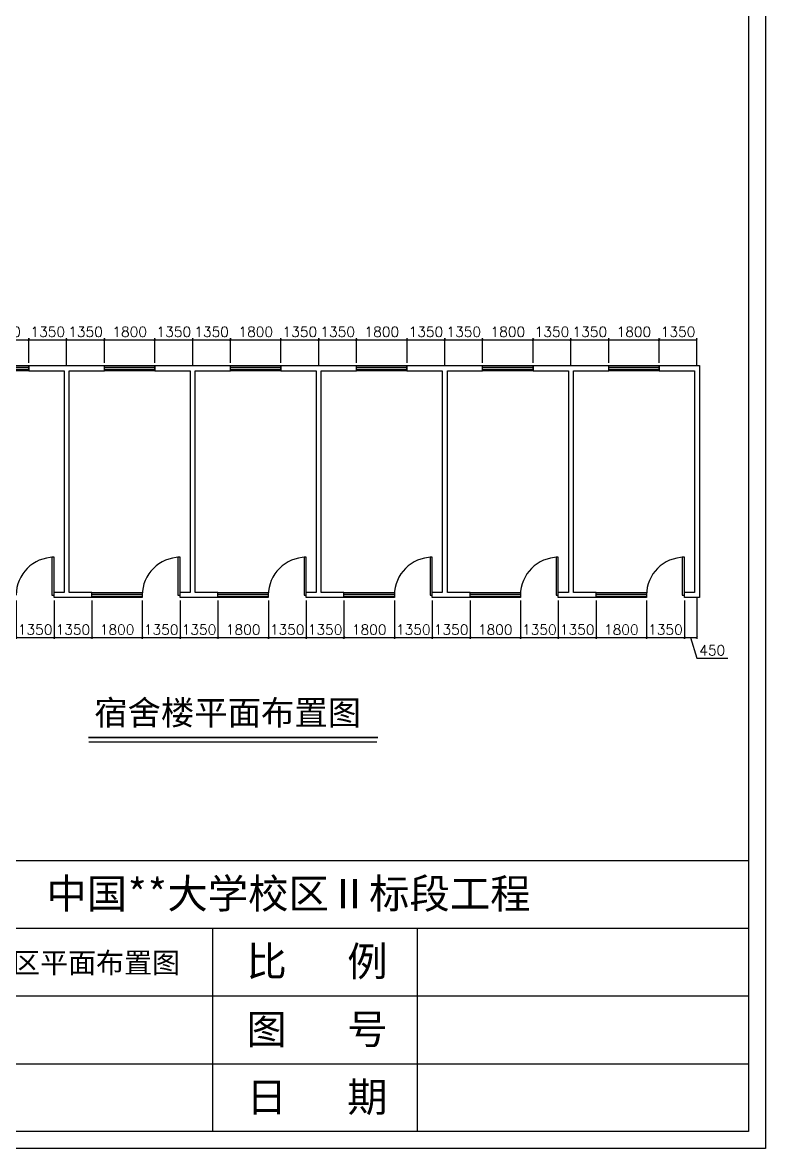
# Model space of a CAD drawing. Extents: x 38922 to 193159, y 13059 to 114668.
# Drawn here: x 166637 to 193159, y 13059 to 53241 of the extents above; entities that cross this region are included whole.
import ezdxf

# ---------------------------------------------------------------- set-up
doc = ezdxf.new("R2010")
doc.units = 0
doc.layers.get('0').update_dxf_attribs({"linetype": 'CONTINUOUS'})
doc.layers.get('DEFPOINTS').update_dxf_attribs({"linetype": 'CONTINUOUS'})
for name, color, linetype in [('墙线', 7, 'CONTINUOUS'), ('外框线', 7, 'CONTINUOUS'), ('标注', 7, 'CONTINUOUS'), ('水', 3, 'CONTINUOUS')]:
    doc.layers.add(name, color=color, linetype=linetype)
doc.styles.add('临建', font='txt.shx')
doc.styles.add('文字', font='SimSun.ttf')
doc.dimstyles.new('ISO-25', dxfattribs={"dimtxt": 150, "dimasz": 80, "dimexe": 50, "dimexo": 100, "dimgap": 100, "dimtad": 1, "dimdec": 0, "dimtxsty": '临建', "dimblk": 'ARCHTICK', "dimcen": 2.5, "dimazin": 3, "dimtfac": 1, "dimtdec": 0, "dimtmove": 0, "dimatfit": 3})

# ---------------------------------------------------------------- blocks, each defined once
blk = doc.blocks.new('4')
at = {"layer": '水'}
for p, q in [((0, 25), (1200, 25)), ((0, -25), (1200, -25))]:
    blk.add_line(p, q, dxfattribs=at)
blk.add_lwpolyline([(0, 60), (1200, 60), (1200, -60), (0, -60)], close=True, dxfattribs=at)
blk = doc.blocks.new('_ARCHTICK')
at = {"color": 0, "linetype": 'BYBLOCK', "const_width": 0.15}
blk.add_lwpolyline([(-0.5, -0.5), (0.5, 0.5)], dxfattribs=at)
blk = doc.blocks.new('*D226')
at = {"layer": 'DEFPOINTS', "color": 0}
for p in [(180362, 41922), (178562, 40996), (180362, 40996)]:
    blk.add_point(p, dxfattribs=at)
at = {"layer": '墙线', "color": 0}
for p, q in [((178562, 41096), (178562, 41972)), ((178562, 41922), (180362, 41922)), ((180362, 41096), (180362, 41972))]:
    blk.add_line(p, q, dxfattribs=at)
at = {"layer": '墙线', "color": 0, "xscale": 80, "yscale": 80, "zscale": 80, "rotation": 180}
blk.add_blockref('_ARCHTICK', (178562, 41922), dxfattribs=at)
at = {"layer": '墙线', "color": 0, "xscale": 80, "yscale": 80, "zscale": 80}
blk.add_blockref('_ARCHTICK', (180362, 41922), dxfattribs=at)
at = {"layer": '墙线', "color": 0, "insert": (179462, 42202), "char_height": 360, "attachment_point": 5, "style": '临建'}
blk.add_mtext('1800', dxfattribs=at)
blk = doc.blocks.new('*D218')
at = {"layer": 'DEFPOINTS', "color": 0}
for p in [(178112, 32716), (179912, 32716), (179912, 31296)]:
    blk.add_point(p, dxfattribs=at)
at = {"layer": '墙线', "color": 0}
for p, q in [((178112, 32616), (178112, 31246)), ((179912, 32616), (179912, 31246)), ((178112, 31296), (179912, 31296))]:
    blk.add_line(p, q, dxfattribs=at)
at = {"layer": '墙线', "color": 0, "xscale": 80, "yscale": 80, "zscale": 80, "rotation": 180}
blk.add_blockref('_ARCHTICK', (178112, 31296), dxfattribs=at)
at = {"layer": '墙线', "color": 0, "xscale": 80, "yscale": 80, "zscale": 80}
blk.add_blockref('_ARCHTICK', (179912, 31296), dxfattribs=at)
at = {"layer": '墙线', "color": 0, "insert": (179012, 31576), "char_height": 360, "attachment_point": 5, "style": '临建'}
blk.add_mtext('1800', dxfattribs=at)
blk = doc.blocks.new('1')
at = {"layer": '水'}
for p, q in [((-50, 900), (-50, 0)), ((0, 900), (-50, 900)), ((0, 0), (0, 900)), ((-50, 0), (0, 0))]:
    blk.add_line(p, q, dxfattribs=at)
blk.add_arc((0, 0), 900, 90, 180, dxfattribs=at)
blk = doc.blocks.new('*D223')
at = {"layer": 'DEFPOINTS', "color": 0}
for p in [(170912, 32716), (172262, 32716), (172262, 31296)]:
    blk.add_point(p, dxfattribs=at)
at = {"layer": '墙线', "color": 0}
for p, q in [((170912, 32616), (170912, 31246)), ((172262, 32616), (172262, 31246)), ((170912, 31296), (172262, 31296))]:
    blk.add_line(p, q, dxfattribs=at)
at = {"layer": '墙线', "color": 0, "xscale": 80, "yscale": 80, "zscale": 80, "rotation": 180}
blk.add_blockref('_ARCHTICK', (170912, 31296), dxfattribs=at)
at = {"layer": '墙线', "color": 0, "xscale": 80, "yscale": 80, "zscale": 80}
blk.add_blockref('_ARCHTICK', (172262, 31296), dxfattribs=at)
at = {"layer": '墙线', "color": 0, "insert": (171587, 31576), "char_height": 360, "attachment_point": 5, "style": '临建'}
blk.add_mtext('1350', dxfattribs=at)
blk = doc.blocks.new('*D253')
at = {"layer": 'DEFPOINTS', "color": 0}
for p in [(166412, 32716), (167762, 32716), (167762, 31296)]:
    blk.add_point(p, dxfattribs=at)
at = {"layer": '墙线', "color": 0}
for p, q in [((166412, 32616), (166412, 31246)), ((167762, 32616), (167762, 31246)), ((166412, 31296), (167762, 31296))]:
    blk.add_line(p, q, dxfattribs=at)
at = {"layer": '墙线', "color": 0, "xscale": 80, "yscale": 80, "zscale": 80, "rotation": 180}
blk.add_blockref('_ARCHTICK', (166412, 31296), dxfattribs=at)
at = {"layer": '墙线', "color": 0, "xscale": 80, "yscale": 80, "zscale": 80}
blk.add_blockref('_ARCHTICK', (167762, 31296), dxfattribs=at)
at = {"layer": '墙线', "color": 0, "insert": (167087, 31576), "char_height": 360, "attachment_point": 5, "style": '临建'}
blk.add_mtext('1350', dxfattribs=at)
blk = doc.blocks.new('*D222')
at = {"layer": 'DEFPOINTS', "color": 0}
for p in [(169112, 32716), (170912, 32716), (170912, 31296)]:
    blk.add_point(p, dxfattribs=at)
at = {"layer": '墙线', "color": 0}
for p, q in [((169112, 32616), (169112, 31246)), ((170912, 32616), (170912, 31246)), ((169112, 31296), (170912, 31296))]:
    blk.add_line(p, q, dxfattribs=at)
at = {"layer": '墙线', "color": 0, "xscale": 80, "yscale": 80, "zscale": 80, "rotation": 180}
blk.add_blockref('_ARCHTICK', (169112, 31296), dxfattribs=at)
at = {"layer": '墙线', "color": 0, "xscale": 80, "yscale": 80, "zscale": 80}
blk.add_blockref('_ARCHTICK', (170912, 31296), dxfattribs=at)
at = {"layer": '墙线', "color": 0, "insert": (170012, 31576), "char_height": 360, "attachment_point": 5, "style": '临建'}
blk.add_mtext('1800', dxfattribs=at)
blk = doc.blocks.new('*D220')
at = {"layer": 'DEFPOINTS', "color": 0}
for p in [(167762, 32716), (169112, 32716), (169112, 31296)]:
    blk.add_point(p, dxfattribs=at)
at = {"layer": '墙线', "color": 0}
for p, q in [((167762, 32616), (167762, 31246)), ((169112, 32616), (169112, 31246)), ((167762, 31296), (169112, 31296))]:
    blk.add_line(p, q, dxfattribs=at)
at = {"layer": '墙线', "color": 0, "xscale": 80, "yscale": 80, "zscale": 80, "rotation": 180}
blk.add_blockref('_ARCHTICK', (167762, 31296), dxfattribs=at)
at = {"layer": '墙线', "color": 0, "xscale": 80, "yscale": 80, "zscale": 80}
blk.add_blockref('_ARCHTICK', (169112, 31296), dxfattribs=at)
at = {"layer": '墙线', "color": 0, "insert": (168437, 31576), "char_height": 360, "attachment_point": 5, "style": '临建'}
blk.add_mtext('1350', dxfattribs=at)
blk = doc.blocks.new('*D225')
at = {"layer": 'DEFPOINTS', "color": 0}
for p in [(173612, 32716), (175412, 32716), (175412, 31296)]:
    blk.add_point(p, dxfattribs=at)
at = {"layer": '墙线', "color": 0}
for p, q in [((173612, 32616), (173612, 31246)), ((175412, 32616), (175412, 31246)), ((173612, 31296), (175412, 31296))]:
    blk.add_line(p, q, dxfattribs=at)
at = {"layer": '墙线', "color": 0, "xscale": 80, "yscale": 80, "zscale": 80, "rotation": 180}
blk.add_blockref('_ARCHTICK', (173612, 31296), dxfattribs=at)
at = {"layer": '墙线', "color": 0, "xscale": 80, "yscale": 80, "zscale": 80}
blk.add_blockref('_ARCHTICK', (175412, 31296), dxfattribs=at)
at = {"layer": '墙线', "color": 0, "insert": (174512, 31576), "char_height": 360, "attachment_point": 5, "style": '临建'}
blk.add_mtext('1800', dxfattribs=at)
blk = doc.blocks.new('*D224')
at = {"layer": 'DEFPOINTS', "color": 0}
for p in [(172262, 32716), (173612, 32716), (173612, 31296)]:
    blk.add_point(p, dxfattribs=at)
at = {"layer": '墙线', "color": 0}
for p, q in [((172262, 32616), (172262, 31246)), ((173612, 32616), (173612, 31246)), ((172262, 31296), (173612, 31296))]:
    blk.add_line(p, q, dxfattribs=at)
at = {"layer": '墙线', "color": 0, "xscale": 80, "yscale": 80, "zscale": 80, "rotation": 180}
blk.add_blockref('_ARCHTICK', (172262, 31296), dxfattribs=at)
at = {"layer": '墙线', "color": 0, "xscale": 80, "yscale": 80, "zscale": 80}
blk.add_blockref('_ARCHTICK', (173612, 31296), dxfattribs=at)
at = {"layer": '墙线', "color": 0, "insert": (172937, 31576), "char_height": 360, "attachment_point": 5, "style": '临建'}
blk.add_mtext('1350', dxfattribs=at)
blk = doc.blocks.new('*D221')
at = {"layer": 'DEFPOINTS', "color": 0}
for p in [(175412, 32716), (176762, 32716), (176762, 31296)]:
    blk.add_point(p, dxfattribs=at)
at = {"layer": '墙线', "color": 0}
for p, q in [((175412, 32616), (175412, 31246)), ((176762, 32616), (176762, 31246)), ((175412, 31296), (176762, 31296))]:
    blk.add_line(p, q, dxfattribs=at)
at = {"layer": '墙线', "color": 0, "xscale": 80, "yscale": 80, "zscale": 80, "rotation": 180}
blk.add_blockref('_ARCHTICK', (175412, 31296), dxfattribs=at)
at = {"layer": '墙线', "color": 0, "xscale": 80, "yscale": 80, "zscale": 80}
blk.add_blockref('_ARCHTICK', (176762, 31296), dxfattribs=at)
at = {"layer": '墙线', "color": 0, "insert": (176087, 31576), "char_height": 360, "attachment_point": 5, "style": '临建'}
blk.add_mtext('1350', dxfattribs=at)
blk = doc.blocks.new('*D217')
at = {"layer": 'DEFPOINTS', "color": 0}
for p in [(176762, 32716), (178112, 32716), (178112, 31296)]:
    blk.add_point(p, dxfattribs=at)
at = {"layer": '墙线', "color": 0}
for p, q in [((176762, 32616), (176762, 31246)), ((178112, 32616), (178112, 31246)), ((176762, 31296), (178112, 31296))]:
    blk.add_line(p, q, dxfattribs=at)
at = {"layer": '墙线', "color": 0, "xscale": 80, "yscale": 80, "zscale": 80, "rotation": 180}
blk.add_blockref('_ARCHTICK', (176762, 31296), dxfattribs=at)
at = {"layer": '墙线', "color": 0, "xscale": 80, "yscale": 80, "zscale": 80}
blk.add_blockref('_ARCHTICK', (178112, 31296), dxfattribs=at)
at = {"layer": '墙线', "color": 0, "insert": (177437, 31576), "char_height": 360, "attachment_point": 5, "style": '临建'}
blk.add_mtext('1350', dxfattribs=at)
blk = doc.blocks.new('*D230')
at = {"layer": 'DEFPOINTS', "color": 0}
for p in [(172712, 41922), (171362, 40996), (172712, 40906)]:
    blk.add_point(p, dxfattribs=at)
at = {"layer": '墙线', "color": 0}
for p, q in [((171362, 41096), (171362, 41972)), ((171362, 41922), (172712, 41922)), ((172712, 41006), (172712, 41972))]:
    blk.add_line(p, q, dxfattribs=at)
at = {"layer": '墙线', "color": 0, "xscale": 80, "yscale": 80, "zscale": 80, "rotation": 180}
blk.add_blockref('_ARCHTICK', (171362, 41922), dxfattribs=at)
at = {"layer": '墙线', "color": 0, "xscale": 80, "yscale": 80, "zscale": 80}
blk.add_blockref('_ARCHTICK', (172712, 41922), dxfattribs=at)
at = {"layer": '墙线', "color": 0, "insert": (172037, 42202), "char_height": 360, "attachment_point": 5, "style": '临建'}
blk.add_mtext('1350', dxfattribs=at)
blk = doc.blocks.new('*D258')
at = {"layer": 'DEFPOINTS', "color": 0}
for p in [(168212, 41922), (166862, 40996), (168212, 40906)]:
    blk.add_point(p, dxfattribs=at)
at = {"layer": '墙线', "color": 0}
for p, q in [((166862, 41096), (166862, 41972)), ((166862, 41922), (168212, 41922)), ((168212, 41006), (168212, 41972))]:
    blk.add_line(p, q, dxfattribs=at)
at = {"layer": '墙线', "color": 0, "xscale": 80, "yscale": 80, "zscale": 80, "rotation": 180}
blk.add_blockref('_ARCHTICK', (166862, 41922), dxfattribs=at)
at = {"layer": '墙线', "color": 0, "xscale": 80, "yscale": 80, "zscale": 80}
blk.add_blockref('_ARCHTICK', (168212, 41922), dxfattribs=at)
at = {"layer": '墙线', "color": 0, "insert": (167537, 42202), "char_height": 360, "attachment_point": 5, "style": '临建'}
blk.add_mtext('1350', dxfattribs=at)
blk = doc.blocks.new('*D259')
at = {"layer": 'DEFPOINTS', "color": 0}
for p in [(166862, 41922), (165062, 40996), (166862, 40996)]:
    blk.add_point(p, dxfattribs=at)
at = {"layer": '墙线', "color": 0}
for p, q in [((165062, 41096), (165062, 41972)), ((165062, 41922), (166862, 41922)), ((166862, 41096), (166862, 41972))]:
    blk.add_line(p, q, dxfattribs=at)
at = {"layer": '墙线', "color": 0, "xscale": 80, "yscale": 80, "zscale": 80, "rotation": 180}
blk.add_blockref('_ARCHTICK', (165062, 41922), dxfattribs=at)
at = {"layer": '墙线', "color": 0, "xscale": 80, "yscale": 80, "zscale": 80}
blk.add_blockref('_ARCHTICK', (166862, 41922), dxfattribs=at)
at = {"layer": '墙线', "color": 0, "insert": (165962, 42202), "char_height": 360, "attachment_point": 5, "style": '临建'}
blk.add_mtext('1800', dxfattribs=at)
blk = doc.blocks.new('*D229')
at = {"layer": 'DEFPOINTS', "color": 0}
for p in [(171362, 41922), (169562, 40996), (171362, 40996)]:
    blk.add_point(p, dxfattribs=at)
at = {"layer": '墙线', "color": 0}
for p, q in [((169562, 41096), (169562, 41972)), ((169562, 41922), (171362, 41922)), ((171362, 41096), (171362, 41972))]:
    blk.add_line(p, q, dxfattribs=at)
at = {"layer": '墙线', "color": 0, "xscale": 80, "yscale": 80, "zscale": 80, "rotation": 180}
blk.add_blockref('_ARCHTICK', (169562, 41922), dxfattribs=at)
at = {"layer": '墙线', "color": 0, "xscale": 80, "yscale": 80, "zscale": 80}
blk.add_blockref('_ARCHTICK', (171362, 41922), dxfattribs=at)
at = {"layer": '墙线', "color": 0, "insert": (170462, 42202), "char_height": 360, "attachment_point": 5, "style": '临建'}
blk.add_mtext('1800', dxfattribs=at)
blk = doc.blocks.new('*D228')
at = {"layer": 'DEFPOINTS', "color": 0}
for p in [(169562, 41922), (169562, 40996), (168212, 40906)]:
    blk.add_point(p, dxfattribs=at)
at = {"layer": '墙线', "color": 0}
for p, q in [((168212, 41006), (168212, 41972)), ((168212, 41922), (169562, 41922)), ((169562, 41096), (169562, 41972))]:
    blk.add_line(p, q, dxfattribs=at)
at = {"layer": '墙线', "color": 0, "xscale": 80, "yscale": 80, "zscale": 80, "rotation": 180}
blk.add_blockref('_ARCHTICK', (168212, 41922), dxfattribs=at)
at = {"layer": '墙线', "color": 0, "xscale": 80, "yscale": 80, "zscale": 80}
blk.add_blockref('_ARCHTICK', (169562, 41922), dxfattribs=at)
at = {"layer": '墙线', "color": 0, "insert": (168887, 42202), "char_height": 360, "attachment_point": 5, "style": '临建'}
blk.add_mtext('1350', dxfattribs=at)
blk = doc.blocks.new('*D232')
at = {"layer": 'DEFPOINTS', "color": 0}
for p in [(175862, 41922), (174062, 40996), (175862, 40996)]:
    blk.add_point(p, dxfattribs=at)
at = {"layer": '墙线', "color": 0}
for p, q in [((174062, 41096), (174062, 41972)), ((174062, 41922), (175862, 41922)), ((175862, 41096), (175862, 41972))]:
    blk.add_line(p, q, dxfattribs=at)
at = {"layer": '墙线', "color": 0, "xscale": 80, "yscale": 80, "zscale": 80, "rotation": 180}
blk.add_blockref('_ARCHTICK', (174062, 41922), dxfattribs=at)
at = {"layer": '墙线', "color": 0, "xscale": 80, "yscale": 80, "zscale": 80}
blk.add_blockref('_ARCHTICK', (175862, 41922), dxfattribs=at)
at = {"layer": '墙线', "color": 0, "insert": (174962, 42202), "char_height": 360, "attachment_point": 5, "style": '临建'}
blk.add_mtext('1800', dxfattribs=at)
blk = doc.blocks.new('*D231')
at = {"layer": 'DEFPOINTS', "color": 0}
for p in [(174062, 41922), (174062, 40996), (172712, 40906)]:
    blk.add_point(p, dxfattribs=at)
at = {"layer": '墙线', "color": 0}
for p, q in [((172712, 41006), (172712, 41972)), ((172712, 41922), (174062, 41922)), ((174062, 41096), (174062, 41972))]:
    blk.add_line(p, q, dxfattribs=at)
at = {"layer": '墙线', "color": 0, "xscale": 80, "yscale": 80, "zscale": 80, "rotation": 180}
blk.add_blockref('_ARCHTICK', (172712, 41922), dxfattribs=at)
at = {"layer": '墙线', "color": 0, "xscale": 80, "yscale": 80, "zscale": 80}
blk.add_blockref('_ARCHTICK', (174062, 41922), dxfattribs=at)
at = {"layer": '墙线', "color": 0, "insert": (173387, 42202), "char_height": 360, "attachment_point": 5, "style": '临建'}
blk.add_mtext('1350', dxfattribs=at)
blk = doc.blocks.new('*D234')
at = {"layer": 'DEFPOINTS', "color": 0}
for p in [(178562, 41922), (178562, 40996), (177212, 40906)]:
    blk.add_point(p, dxfattribs=at)
at = {"layer": '墙线', "color": 0}
for p, q in [((177212, 41006), (177212, 41972)), ((177212, 41922), (178562, 41922)), ((178562, 41096), (178562, 41972))]:
    blk.add_line(p, q, dxfattribs=at)
at = {"layer": '墙线', "color": 0, "xscale": 80, "yscale": 80, "zscale": 80, "rotation": 180}
blk.add_blockref('_ARCHTICK', (177212, 41922), dxfattribs=at)
at = {"layer": '墙线', "color": 0, "xscale": 80, "yscale": 80, "zscale": 80}
blk.add_blockref('_ARCHTICK', (178562, 41922), dxfattribs=at)
at = {"layer": '墙线', "color": 0, "insert": (177887, 42202), "char_height": 360, "attachment_point": 5, "style": '临建'}
blk.add_mtext('1350', dxfattribs=at)
blk = doc.blocks.new('*D233')
at = {"layer": 'DEFPOINTS', "color": 0}
for p in [(177212, 41922), (175862, 40996), (177212, 40906)]:
    blk.add_point(p, dxfattribs=at)
at = {"layer": '墙线', "color": 0}
for p, q in [((175862, 41096), (175862, 41972)), ((175862, 41922), (177212, 41922)), ((177212, 41006), (177212, 41972))]:
    blk.add_line(p, q, dxfattribs=at)
at = {"layer": '墙线', "color": 0, "xscale": 80, "yscale": 80, "zscale": 80, "rotation": 180}
blk.add_blockref('_ARCHTICK', (175862, 41922), dxfattribs=at)
at = {"layer": '墙线', "color": 0, "xscale": 80, "yscale": 80, "zscale": 80}
blk.add_blockref('_ARCHTICK', (177212, 41922), dxfattribs=at)
at = {"layer": '墙线', "color": 0, "insert": (176537, 42202), "char_height": 360, "attachment_point": 5, "style": '临建'}
blk.add_mtext('1350', dxfattribs=at)
blk = doc.blocks.new('*D237')
at = {"layer": 'DEFPOINTS', "color": 0}
for p in [(185762, 32716), (187112, 32716), (187112, 31296)]:
    blk.add_point(p, dxfattribs=at)
at = {"layer": '墙线', "color": 0}
for p, q in [((185762, 32616), (185762, 31246)), ((187112, 32616), (187112, 31246)), ((185762, 31296), (187112, 31296))]:
    blk.add_line(p, q, dxfattribs=at)
at = {"layer": '墙线', "color": 0, "xscale": 80, "yscale": 80, "zscale": 80, "rotation": 180}
blk.add_blockref('_ARCHTICK', (185762, 31296), dxfattribs=at)
at = {"layer": '墙线', "color": 0, "xscale": 80, "yscale": 80, "zscale": 80}
blk.add_blockref('_ARCHTICK', (187112, 31296), dxfattribs=at)
at = {"layer": '墙线', "color": 0, "insert": (186437, 31576), "char_height": 360, "attachment_point": 5, "style": '临建'}
blk.add_mtext('1350', dxfattribs=at)
blk = doc.blocks.new('*D240')
at = {"layer": 'DEFPOINTS', "color": 0}
for p in [(182612, 32716), (184412, 32716), (184412, 31296)]:
    blk.add_point(p, dxfattribs=at)
at = {"layer": '墙线', "color": 0}
for p, q in [((182612, 32616), (182612, 31246)), ((184412, 32616), (184412, 31246)), ((182612, 31296), (184412, 31296))]:
    blk.add_line(p, q, dxfattribs=at)
at = {"layer": '墙线', "color": 0, "xscale": 80, "yscale": 80, "zscale": 80, "rotation": 180}
blk.add_blockref('_ARCHTICK', (182612, 31296), dxfattribs=at)
at = {"layer": '墙线', "color": 0, "xscale": 80, "yscale": 80, "zscale": 80}
blk.add_blockref('_ARCHTICK', (184412, 31296), dxfattribs=at)
at = {"layer": '墙线', "color": 0, "insert": (183512, 31576), "char_height": 360, "attachment_point": 5, "style": '临建'}
blk.add_mtext('1800', dxfattribs=at)
blk = doc.blocks.new('*D219')
at = {"layer": 'DEFPOINTS', "color": 0}
for p in [(179912, 32716), (181262, 32716), (181262, 31296)]:
    blk.add_point(p, dxfattribs=at)
at = {"layer": '墙线', "color": 0}
for p, q in [((179912, 32616), (179912, 31246)), ((181262, 32616), (181262, 31246)), ((179912, 31296), (181262, 31296))]:
    blk.add_line(p, q, dxfattribs=at)
at = {"layer": '墙线', "color": 0, "xscale": 80, "yscale": 80, "zscale": 80, "rotation": 180}
blk.add_blockref('_ARCHTICK', (179912, 31296), dxfattribs=at)
at = {"layer": '墙线', "color": 0, "xscale": 80, "yscale": 80, "zscale": 80}
blk.add_blockref('_ARCHTICK', (181262, 31296), dxfattribs=at)
at = {"layer": '墙线', "color": 0, "insert": (180587, 31576), "char_height": 360, "attachment_point": 5, "style": '临建'}
blk.add_mtext('1350', dxfattribs=at)
blk = doc.blocks.new('*D214')
at = {"layer": 'DEFPOINTS', "color": 0}
for p in [(181262, 32716), (182612, 32716), (182612, 31296)]:
    blk.add_point(p, dxfattribs=at)
at = {"layer": '墙线', "color": 0}
for p, q in [((181262, 32616), (181262, 31246)), ((182612, 32616), (182612, 31246)), ((181262, 31296), (182612, 31296))]:
    blk.add_line(p, q, dxfattribs=at)
at = {"layer": '墙线', "color": 0, "xscale": 80, "yscale": 80, "zscale": 80, "rotation": 180}
blk.add_blockref('_ARCHTICK', (181262, 31296), dxfattribs=at)
at = {"layer": '墙线', "color": 0, "xscale": 80, "yscale": 80, "zscale": 80}
blk.add_blockref('_ARCHTICK', (182612, 31296), dxfattribs=at)
at = {"layer": '墙线', "color": 0, "insert": (181937, 31576), "char_height": 360, "attachment_point": 5, "style": '临建'}
blk.add_mtext('1350', dxfattribs=at)
blk = doc.blocks.new('*D239')
at = {"layer": 'DEFPOINTS', "color": 0}
for p in [(184412, 32716), (185762, 32716), (185762, 31296)]:
    blk.add_point(p, dxfattribs=at)
at = {"layer": '墙线', "color": 0}
for p, q in [((184412, 32616), (184412, 31246)), ((185762, 32616), (185762, 31246)), ((184412, 31296), (185762, 31296))]:
    blk.add_line(p, q, dxfattribs=at)
at = {"layer": '墙线', "color": 0, "xscale": 80, "yscale": 80, "zscale": 80, "rotation": 180}
blk.add_blockref('_ARCHTICK', (184412, 31296), dxfattribs=at)
at = {"layer": '墙线', "color": 0, "xscale": 80, "yscale": 80, "zscale": 80}
blk.add_blockref('_ARCHTICK', (185762, 31296), dxfattribs=at)
at = {"layer": '墙线', "color": 0, "insert": (185087, 31576), "char_height": 360, "attachment_point": 5, "style": '临建'}
blk.add_mtext('1350', dxfattribs=at)
blk = doc.blocks.new('*D235')
at = {"layer": 'DEFPOINTS', "color": 0}
for p in [(190262, 32716), (190712, 32806), (190712, 31296)]:
    blk.add_point(p, dxfattribs=at)
at = {"layer": '墙线', "color": 0}
for p, q in [((190262, 32616), (190262, 31246)), ((190712, 32706), (190712, 31246)), ((190262, 31296), (190712, 31296)), ((190487, 31296), (190709, 30556)), ((190709, 30556), (191809, 30556))]:
    blk.add_line(p, q, dxfattribs=at)
at = {"layer": '墙线', "color": 0, "xscale": 80, "yscale": 80, "zscale": 80, "rotation": 180}
blk.add_blockref('_ARCHTICK', (190262, 31296), dxfattribs=at)
at = {"layer": '墙线', "color": 0, "xscale": 80, "yscale": 80, "zscale": 80}
blk.add_blockref('_ARCHTICK', (190712, 31296), dxfattribs=at)
at = {"layer": '墙线', "color": 0, "insert": (191259, 30836), "char_height": 360, "attachment_point": 5, "style": '临建'}
blk.add_mtext('450', dxfattribs=at)
blk = doc.blocks.new('*D238')
at = {"layer": 'DEFPOINTS', "color": 0}
for p in [(188912, 32716), (190262, 32716), (190262, 31296)]:
    blk.add_point(p, dxfattribs=at)
at = {"layer": '墙线', "color": 0}
for p, q in [((188912, 32616), (188912, 31246)), ((190262, 32616), (190262, 31246)), ((188912, 31296), (190262, 31296))]:
    blk.add_line(p, q, dxfattribs=at)
at = {"layer": '墙线', "color": 0, "xscale": 80, "yscale": 80, "zscale": 80, "rotation": 180}
blk.add_blockref('_ARCHTICK', (188912, 31296), dxfattribs=at)
at = {"layer": '墙线', "color": 0, "xscale": 80, "yscale": 80, "zscale": 80}
blk.add_blockref('_ARCHTICK', (190262, 31296), dxfattribs=at)
at = {"layer": '墙线', "color": 0, "insert": (189587, 31576), "char_height": 360, "attachment_point": 5, "style": '临建'}
blk.add_mtext('1350', dxfattribs=at)
blk = doc.blocks.new('*D236')
at = {"layer": 'DEFPOINTS', "color": 0}
for p in [(187112, 32716), (188912, 32716), (188912, 31296)]:
    blk.add_point(p, dxfattribs=at)
at = {"layer": '墙线', "color": 0}
for p, q in [((187112, 32616), (187112, 31246)), ((188912, 32616), (188912, 31246)), ((187112, 31296), (188912, 31296))]:
    blk.add_line(p, q, dxfattribs=at)
at = {"layer": '墙线', "color": 0, "xscale": 80, "yscale": 80, "zscale": 80, "rotation": 180}
blk.add_blockref('_ARCHTICK', (187112, 31296), dxfattribs=at)
at = {"layer": '墙线', "color": 0, "xscale": 80, "yscale": 80, "zscale": 80}
blk.add_blockref('_ARCHTICK', (188912, 31296), dxfattribs=at)
at = {"layer": '墙线', "color": 0, "insert": (188012, 31576), "char_height": 360, "attachment_point": 5, "style": '临建'}
blk.add_mtext('1800', dxfattribs=at)
blk = doc.blocks.new('*D241')
at = {"layer": 'DEFPOINTS', "color": 0}
for p in [(187562, 41922), (187562, 40996), (186212, 40906)]:
    blk.add_point(p, dxfattribs=at)
at = {"layer": '墙线', "color": 0}
for p, q in [((186212, 41006), (186212, 41972)), ((186212, 41922), (187562, 41922)), ((187562, 41096), (187562, 41972))]:
    blk.add_line(p, q, dxfattribs=at)
at = {"layer": '墙线', "color": 0, "xscale": 80, "yscale": 80, "zscale": 80, "rotation": 180}
blk.add_blockref('_ARCHTICK', (186212, 41922), dxfattribs=at)
at = {"layer": '墙线', "color": 0, "xscale": 80, "yscale": 80, "zscale": 80}
blk.add_blockref('_ARCHTICK', (187562, 41922), dxfattribs=at)
at = {"layer": '墙线', "color": 0, "insert": (186887, 42202), "char_height": 360, "attachment_point": 5, "style": '临建'}
blk.add_mtext('1350', dxfattribs=at)
blk = doc.blocks.new('*D215')
at = {"layer": 'DEFPOINTS', "color": 0}
for p in [(183062, 41922), (183062, 40996), (181712, 40906)]:
    blk.add_point(p, dxfattribs=at)
at = {"layer": '墙线', "color": 0}
for p, q in [((181712, 41006), (181712, 41972)), ((181712, 41922), (183062, 41922)), ((183062, 41096), (183062, 41972))]:
    blk.add_line(p, q, dxfattribs=at)
at = {"layer": '墙线', "color": 0, "xscale": 80, "yscale": 80, "zscale": 80, "rotation": 180}
blk.add_blockref('_ARCHTICK', (181712, 41922), dxfattribs=at)
at = {"layer": '墙线', "color": 0, "xscale": 80, "yscale": 80, "zscale": 80}
blk.add_blockref('_ARCHTICK', (183062, 41922), dxfattribs=at)
at = {"layer": '墙线', "color": 0, "insert": (182387, 42202), "char_height": 360, "attachment_point": 5, "style": '临建'}
blk.add_mtext('1350', dxfattribs=at)
blk = doc.blocks.new('*D227')
at = {"layer": 'DEFPOINTS', "color": 0}
for p in [(181712, 41922), (180362, 40996), (181712, 40906)]:
    blk.add_point(p, dxfattribs=at)
at = {"layer": '墙线', "color": 0}
for p, q in [((180362, 41096), (180362, 41972)), ((180362, 41922), (181712, 41922)), ((181712, 41006), (181712, 41972))]:
    blk.add_line(p, q, dxfattribs=at)
at = {"layer": '墙线', "color": 0, "xscale": 80, "yscale": 80, "zscale": 80, "rotation": 180}
blk.add_blockref('_ARCHTICK', (180362, 41922), dxfattribs=at)
at = {"layer": '墙线', "color": 0, "xscale": 80, "yscale": 80, "zscale": 80}
blk.add_blockref('_ARCHTICK', (181712, 41922), dxfattribs=at)
at = {"layer": '墙线', "color": 0, "insert": (181037, 42202), "char_height": 360, "attachment_point": 5, "style": '临建'}
blk.add_mtext('1350', dxfattribs=at)
blk = doc.blocks.new('*D243')
at = {"layer": 'DEFPOINTS', "color": 0}
for p in [(184862, 41922), (183062, 40996), (184862, 40996)]:
    blk.add_point(p, dxfattribs=at)
at = {"layer": '墙线', "color": 0}
for p, q in [((183062, 41096), (183062, 41972)), ((183062, 41922), (184862, 41922)), ((184862, 41096), (184862, 41972))]:
    blk.add_line(p, q, dxfattribs=at)
at = {"layer": '墙线', "color": 0, "xscale": 80, "yscale": 80, "zscale": 80, "rotation": 180}
blk.add_blockref('_ARCHTICK', (183062, 41922), dxfattribs=at)
at = {"layer": '墙线', "color": 0, "xscale": 80, "yscale": 80, "zscale": 80}
blk.add_blockref('_ARCHTICK', (184862, 41922), dxfattribs=at)
at = {"layer": '墙线', "color": 0, "insert": (183962, 42202), "char_height": 360, "attachment_point": 5, "style": '临建'}
blk.add_mtext('1800', dxfattribs=at)
blk = doc.blocks.new('*D242')
at = {"layer": 'DEFPOINTS', "color": 0}
for p in [(186212, 41922), (184862, 40996), (186212, 40906)]:
    blk.add_point(p, dxfattribs=at)
at = {"layer": '墙线', "color": 0}
for p, q in [((184862, 41096), (184862, 41972)), ((184862, 41922), (186212, 41922)), ((186212, 41006), (186212, 41972))]:
    blk.add_line(p, q, dxfattribs=at)
at = {"layer": '墙线', "color": 0, "xscale": 80, "yscale": 80, "zscale": 80, "rotation": 180}
blk.add_blockref('_ARCHTICK', (184862, 41922), dxfattribs=at)
at = {"layer": '墙线', "color": 0, "xscale": 80, "yscale": 80, "zscale": 80}
blk.add_blockref('_ARCHTICK', (186212, 41922), dxfattribs=at)
at = {"layer": '墙线', "color": 0, "insert": (185537, 42202), "char_height": 360, "attachment_point": 5, "style": '临建'}
blk.add_mtext('1350', dxfattribs=at)
blk = doc.blocks.new('*D244')
at = {"layer": 'DEFPOINTS', "color": 0}
for p in [(190712, 41922), (189362, 40996), (190712, 40906)]:
    blk.add_point(p, dxfattribs=at)
at = {"layer": '墙线', "color": 0}
for p, q in [((189362, 41096), (189362, 41972)), ((189362, 41922), (190712, 41922)), ((190712, 41006), (190712, 41972))]:
    blk.add_line(p, q, dxfattribs=at)
at = {"layer": '墙线', "color": 0, "xscale": 80, "yscale": 80, "zscale": 80, "rotation": 180}
blk.add_blockref('_ARCHTICK', (189362, 41922), dxfattribs=at)
at = {"layer": '墙线', "color": 0, "xscale": 80, "yscale": 80, "zscale": 80}
blk.add_blockref('_ARCHTICK', (190712, 41922), dxfattribs=at)
at = {"layer": '墙线', "color": 0, "insert": (190037, 42202), "char_height": 360, "attachment_point": 5, "style": '临建'}
blk.add_mtext('1350', dxfattribs=at)
blk = doc.blocks.new('*D245')
at = {"layer": 'DEFPOINTS', "color": 0}
for p in [(189362, 41922), (187562, 40996), (189362, 40996)]:
    blk.add_point(p, dxfattribs=at)
at = {"layer": '墙线', "color": 0}
for p, q in [((187562, 41096), (187562, 41972)), ((187562, 41922), (189362, 41922)), ((189362, 41096), (189362, 41972))]:
    blk.add_line(p, q, dxfattribs=at)
at = {"layer": '墙线', "color": 0, "xscale": 80, "yscale": 80, "zscale": 80, "rotation": 180}
blk.add_blockref('_ARCHTICK', (187562, 41922), dxfattribs=at)
at = {"layer": '墙线', "color": 0, "xscale": 80, "yscale": 80, "zscale": 80}
blk.add_blockref('_ARCHTICK', (189362, 41922), dxfattribs=at)
at = {"layer": '墙线', "color": 0, "insert": (188462, 42202), "char_height": 360, "attachment_point": 5, "style": '临建'}
blk.add_mtext('1800', dxfattribs=at)

msp = doc.modelspace()

# ---------------------------------------------------------------- linework, layer by layer
for p, q in [((154274.2, 23341.2), (192553.7, 23341.2)), ((154274.2, 20921.9), (192553.7, 20921.9)), ((154274.2, 16083.4), (192553.7, 16083.4))]:
    msp.add_line(p, q)
for points in [[(193158.5, 114668.1), (193158.5, 13059.3), (121306.6, 13059.3), (121306.6, 114668.1)], [(192553.7, 114063.3), (192553.7, 13664.1), (121911.4, 13664.1), (121911.4, 114063.3)]]:
    msp.add_lwpolyline(points, close=True)
at = {"layer": '墙线'}
msp.add_line((169004.6, 27566), (179287.6, 27566), dxfattribs=at)
msp.add_lwpolyline([(168986.3, 27724.5, 60, 60, 0), (179325.9, 27724.5, 75, 75, 0)], format="xyseb", dxfattribs=at)
at = {"layer": '外框线'}
for p, q in [((166861.6, 40996.3), (168301.6, 40996.3)), ((166861.6, 40816.3), (166861.6, 40996.3)), ((168121.6, 40996.3), (169561.6, 40996.3)), ((169561.6, 40816.3), (169561.6, 40996.3)), ((171361.6, 40996.3), (172801.6, 40996.3)), ((171361.6, 40816.3), (171361.6, 40996.3)), ((172621.6, 40996.3), (174061.6, 40996.3)), ((174061.6, 40816.3), (174061.6, 40996.3)), ((175861.6, 40996.3), (177301.6, 40996.3)), ((175861.6, 40816.3), (175861.6, 40996.3)), ((177121.6, 40996.3), (178561.6, 40996.3)), ((178561.6, 40816.3), (178561.6, 40996.3)), ((180361.6, 40996.3), (181801.6, 40996.3)), ((180361.6, 40816.3), (180361.6, 40996.3)), ((181621.6, 40996.3), (183061.6, 40996.3)), ((183061.6, 40816.3), (183061.6, 40996.3)), ((184861.6, 40816.3), (184861.6, 40996.3)), ((184861.6, 40996.3), (186301.6, 40996.3)), ((186121.6, 40996.3), (187561.6, 40996.3)), ((187561.6, 40816.3), (187561.6, 40996.3)), ((189361.6, 40996.3), (190801.6, 40996.3)), ((189361.6, 40816.3), (189361.6, 40996.3)), ((190801.6, 40996.3), (190801.6, 32716.3)), ((166861.6, 40816.3), (168121.6, 40816.3)), ((168121.6, 40816.3), (168121.6, 32896.3)), ((168301.6, 32896.3), (168301.6, 40816.3)), ((168301.6, 40816.3), (169561.6, 40816.3)), ((171361.6, 40816.3), (172621.6, 40816.3)), ((172621.6, 40816.3), (172621.6, 32896.3)), ((172801.6, 32896.3), (172801.6, 40816.3)), ((172801.6, 40816.3), (174061.6, 40816.3)), ((175861.6, 40816.3), (177121.6, 40816.3)), ((177121.6, 40816.3), (177121.6, 32896.3)), ((177301.6, 32896.3), (177301.6, 40816.3)), ((177301.6, 40816.3), (178561.6, 40816.3)), ((180361.6, 40816.3), (181621.6, 40816.3)), ((181621.6, 40816.3), (181621.6, 32896.3)), ((181621.6, 40816.3), (181621.6, 32896.3)), ((181801.6, 32896.3), (181801.6, 40816.3)), ((181801.6, 40816.3), (183061.6, 40816.3)), ((184861.6, 40816.3), (186121.6, 40816.3)), ((186121.6, 40816.3), (186121.6, 32896.3)), ((186301.6, 32896.3), (186301.6, 40816.3)), ((186301.6, 40816.3), (187561.6, 40816.3)), ((189361.6, 40816.3), (190621.6, 40816.3)), ((190621.6, 40816.3), (190621.6, 32896.3)), ((167761.6, 32716.3), (167761.6, 32896.3)), ((168121.6, 32896.3), (167761.6, 32896.3)), ((168301.6, 32716.3), (167761.6, 32716.3)), ((169111.6, 32716.3), (168121.6, 32716.3)), ((169111.6, 32896.3), (168301.6, 32896.3)), ((169111.6, 32716.3), (169111.6, 32896.3)), ((172261.6, 32716.3), (172261.6, 32896.3)), ((172621.6, 32896.3), (172261.6, 32896.3)), ((172801.6, 32716.3), (172261.6, 32716.3)), ((173611.6, 32716.3), (172621.6, 32716.3)), ((173611.6, 32896.3), (172801.6, 32896.3)), ((173611.6, 32716.3), (173611.6, 32896.3)), ((177121.6, 32896.3), (176761.6, 32896.3)), ((176761.6, 32716.3), (176761.6, 32896.3)), ((177301.6, 32716.3), (176761.6, 32716.3)), ((178111.6, 32716.3), (177121.6, 32716.3)), ((178111.6, 32896.3), (177301.6, 32896.3)), ((178111.6, 32716.3), (178111.6, 32896.3)), ((181621.6, 32896.3), (181261.6, 32896.3)), ((181261.6, 32716.3), (181261.6, 32896.3)), ((181801.6, 32716.3), (181261.6, 32716.3)), ((182611.6, 32716.3), (181621.6, 32716.3)), ((182611.6, 32896.3), (181801.6, 32896.3)), ((182611.6, 32716.3), (182611.6, 32896.3)), ((185761.6, 32716.3), (185761.6, 32896.3)), ((186121.6, 32896.3), (185761.6, 32896.3)), ((186301.6, 32716.3), (185761.6, 32716.3)), ((187111.6, 32716.3), (186121.6, 32716.3)), ((187111.6, 32896.3), (186301.6, 32896.3)), ((187111.6, 32716.3), (187111.6, 32896.3)), ((190621.6, 32896.3), (190261.6, 32896.3)), ((190261.6, 32716.3), (190261.6, 32896.3)), ((190801.6, 32716.3), (190261.6, 32716.3))]:
    msp.add_line(p, q, dxfattribs=at)
at = {"layer": '标注', "ltscale": 500}
for p, q in [((173414, 20921.9), (173414, 13664.1)), ((180725.4, 20921.9), (180725.4, 13664.1)), ((154274.2, 18502.6), (192553.7, 18502.6))]:
    msp.add_line(p, q, dxfattribs=at)

# ---------------------------------------------------------------- block references
at = {"layer": '外框线', "xscale": 1.5, "yscale": 1.5, "zscale": 1.5}
for name, p in [('4', (165061.6, 40906.3)), ('4', (169561.6, 40906.3)), ('4', (174061.6, 40906.3)), ('4', (178561.6, 40906.3)), ('4', (183061.6, 40906.3)), ('4', (187561.6, 40906.3)), ('1', (167761.6, 32806.3)), ('1', (172261.6, 32806.3)), ('1', (176761.6, 32806.3)), ('1', (181261.6, 32806.3)), ('1', (185761.6, 32806.3)), ('1', (190261.6, 32806.3)), ('4', (169111.6, 32806.3)), ('4', (173611.6, 32806.3)), ('4', (178111.6, 32806.3)), ('4', (182611.6, 32806.3)), ('4', (187111.6, 32806.3))]:
    msp.add_blockref(name, p, dxfattribs=at)

# ---------------------------------------------------------------- texts
at = {"layer": '标注', "ltscale": 500, "style": '文字'}
for s, height, p in [('宿舍楼平面布置图', 872.82, (169197.7, 28176.2)), ('中国**大学校区Ⅱ标段工程', 1056.118, (167489.5, 21627.4)), ('职工生活区平面布置图', 731.89, (162275.6, 19321)), ('比   例', 1056.12, (174631.8, 19208.2)), ('图   号', 1056.12, (174631.8, 16788.9)), ('日   期', 1056.12, (174631.8, 14369.7))]:
    msp.add_text(s, height=height, dxfattribs=at).set_placement(p)

# ---------------------------------------------------------------- dimensions: what is measured, and where the dimension line sits
at = {"layer": '墙线'}
for base, p1, p2, picture, middle in [((166861.6, 41921.5), (165061.6, 40996.3), (166861.6, 40996.3), '*D259', (165961.6, 42201.5)), ((168211.6, 41921.5), (166861.6, 40996.3), (168211.6, 40906.3), '*D258', (167536.6, 42201.5)), ((169561.6, 41921.5), (168211.6, 40906.3), (169561.6, 40996.3), '*D228', (168886.6, 42201.5)), ((171361.6, 41921.5), (169561.6, 40996.3), (171361.6, 40996.3), '*D229', (170461.6, 42201.5)), ((172711.6, 41921.5), (171361.6, 40996.3), (172711.6, 40906.3), '*D230', (172036.6, 42201.5)), ((174061.6, 41921.5), (172711.6, 40906.3), (174061.6, 40996.3), '*D231', (173386.6, 42201.5)), ((175861.6, 41921.5), (174061.6, 40996.3), (175861.6, 40996.3), '*D232', (174961.6, 42201.5)), ((177211.6, 41921.5), (175861.6, 40996.3), (177211.6, 40906.3), '*D233', (176536.6, 42201.5)), ((178561.6, 41921.5), (177211.6, 40906.3), (178561.6, 40996.3), '*D234', (177886.6, 42201.5)), ((180361.6, 41921.5), (178561.6, 40996.3), (180361.6, 40996.3), '*D226', (179461.6, 42201.5)), ((181711.6, 41921.5), (180361.6, 40996.3), (181711.6, 40906.3), '*D227', (181036.6, 42201.5)), ((183061.6, 41921.5), (181711.6, 40906.3), (183061.6, 40996.3), '*D215', (182386.6, 42201.5)), ((184861.6, 41921.5), (183061.6, 40996.3), (184861.6, 40996.3), '*D243', (183961.6, 42201.5)), ((186211.6, 41921.5), (184861.6, 40996.3), (186211.6, 40906.3), '*D242', (185536.6, 42201.5)), ((187561.6, 41921.5), (186211.6, 40906.3), (187561.6, 40996.3), '*D241', (186886.6, 42201.5)), ((189361.6, 41921.5), (187561.6, 40996.3), (189361.6, 40996.3), '*D245', (188461.6, 42201.5)), ((190711.6, 41921.5), (189361.6, 40996.3), (190711.6, 40906.3), '*D244', (190036.6, 42201.5)), ((167761.6, 31295.8), (166411.6, 32716.3), (167761.6, 32716.3), '*D253', (167086.6, 31575.8)), ((169111.6, 31295.8), (167761.6, 32716.3), (169111.6, 32716.3), '*D220', (168436.6, 31575.8)), ((170911.6, 31295.8), (169111.6, 32716.3), (170911.6, 32716.3), '*D222', (170011.6, 31575.8)), ((172261.6, 31295.8), (170911.6, 32716.3), (172261.6, 32716.3), '*D223', (171586.6, 31575.8)), ((173611.6, 31295.8), (172261.6, 32716.3), (173611.6, 32716.3), '*D224', (172936.6, 31575.8)), ((175411.6, 31295.8), (173611.6, 32716.3), (175411.6, 32716.3), '*D225', (174511.6, 31575.8)), ((176761.6, 31295.8), (175411.6, 32716.3), (176761.6, 32716.3), '*D221', (176086.6, 31575.8)), ((178111.6, 31295.8), (176761.6, 32716.3), (178111.6, 32716.3), '*D217', (177436.6, 31575.8)), ((179911.6, 31295.8), (178111.6, 32716.3), (179911.6, 32716.3), '*D218', (179011.6, 31575.8)), ((181261.6, 31295.8), (179911.6, 32716.3), (181261.6, 32716.3), '*D219', (180586.6, 31575.8)), ((182611.6, 31295.8), (181261.6, 32716.3), (182611.6, 32716.3), '*D214', (181936.6, 31575.8)), ((184411.6, 31295.8), (182611.6, 32716.3), (184411.6, 32716.3), '*D240', (183511.6, 31575.8)), ((185761.6, 31295.8), (184411.6, 32716.3), (185761.6, 32716.3), '*D239', (185086.6, 31575.8)), ((187111.6, 31295.8), (185761.6, 32716.3), (187111.6, 32716.3), '*D237', (186436.6, 31575.8)), ((188911.6, 31295.8), (187111.6, 32716.3), (188911.6, 32716.3), '*D236', (188011.6, 31575.8)), ((190261.6, 31295.8), (188911.6, 32716.3), (190261.6, 32716.3), '*D238', (189586.6, 31575.8)), ((190711.6, 31295.8), (190261.6, 32716.3), (190711.6, 32806.3), '*D235', (190808.6, 30835.8))]:
    dim = msp.add_linear_dim(base=base, p1=p1, p2=p2, dimstyle='ISO-25', override={"dimtxt": 360, "dimtmove": 1}, dxfattribs=at)
    dim.commit()
    dim.dimension.update_dxf_attribs({"geometry": picture, "text_midpoint": middle})

doc.saveas('drawing.dxf')
